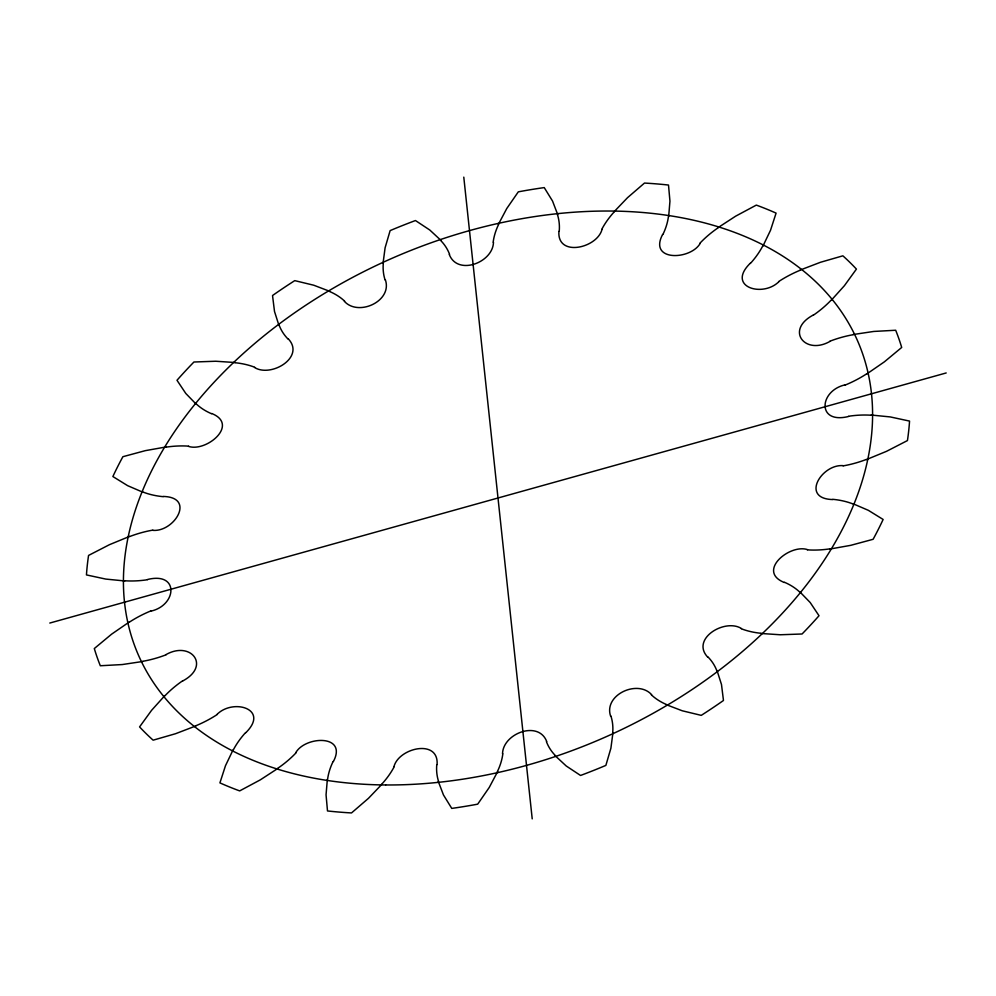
<?xml version="1.0" encoding="UTF-8"?>
<svg xmlns="http://www.w3.org/2000/svg" width="996" height="996" viewBox="0 0 996 996"><rect width="100%" height="100%" fill="white"/><g stroke="black" fill="none" stroke-linecap="round" stroke-linejoin="round"><path stroke-width="1.49" d="M383.037 263.405L385.103 247.767L390.133 230.599A431.654 288.267 -23.6 0 1 415.457 220.539L429.799 230.026L440.967 240.397M612.963 732.595L610.897 748.233L605.867 765.401A431.654 288.267 -23.6 0 1 580.544 775.461L566.201 765.974L555.033 755.603M437.082 764.592C438.987 738.571 398.898 747.747 393.993 766.547M558.918 231.408C556.988 257.429 597.09 248.253 602.007 229.454M493.468 242.115C493.232 262.533 457.538 276.141 449.271 254.453M502.532 753.885C502.768 733.479 538.463 719.884 546.729 741.547M327.348 779.333L326.053 794.833L327.497 810.956A431.654 288.267 -23.6 0 0 351.513 812.935L368.458 798.331L382.302 783.864M668.652 216.667L669.947 201.167L668.503 185.044A431.654 288.267 -23.6 0 0 644.487 183.065L627.542 197.669L613.698 212.136M498.386 224.374L506.752 208.55L518.306 191.842A431.654 288.267 -23.6 0 1 544.239 187.597L552.543 201.055L557.735 214.663M497.614 771.626L489.248 787.45L477.694 804.158A431.654 288.267 -23.6 0 1 451.761 808.403L443.457 794.945L438.265 781.337M333.386 761.542C347.865 734.102 304.925 735.857 295.638 752.914M662.614 234.458C648.135 261.898 691.075 260.143 700.362 243.086M233.126 749.789L225.494 765.675L219.917 782.881A431.654 288.267 -23.6 0 0 239.675 790.899L260.354 779.831L278.32 768.128M762.874 246.211L770.506 230.325L776.083 213.119A431.654 288.267 -23.6 0 0 756.325 205.101L735.646 216.169L717.68 227.872M245.8 732.695C269.879 709.04 233.263 698.146 217.091 714.344M750.2 263.305C726.121 286.96 762.737 297.854 778.909 281.656M164.838 695.606L151.591 710.31L139.577 726.906A431.654 288.267 -23.6 0 0 153.123 740.177L175.508 733.728L195.839 725.947M831.162 300.394L844.409 285.69L856.423 269.094A431.654 288.267 -23.6 0 0 842.877 255.823L820.492 262.272L800.162 270.053M182.915 680.866C211.015 665.789 190.821 640.503 166.046 654.584M813.085 315.134C784.985 330.211 805.179 355.497 829.954 341.416M129.169 622.064L111.614 634.166L94.309 648.545A431.654 288.267 -23.6 0 0 100.322 665.751L122.234 664.556L142.926 661.456M866.831 373.936L884.386 361.834L901.691 347.455A431.654 288.267 -23.6 0 0 895.678 330.249L873.766 331.444L853.074 334.544M150.869 611.146C176.852 605.369 179.467 571.58 147.495 579.498M845.131 384.854C819.148 390.656 816.496 424.396 848.505 416.502M129.592 536.396L109.448 544.688L88.557 555.432A431.654 288.267 -23.6 0 0 86.453 574.916L105.738 579.074L124.786 580.967M866.408 459.604L886.552 451.313L907.443 440.568A431.654 288.267 -23.6 0 0 909.547 421.084L890.262 416.926L871.214 415.033M49.8 623.048L946.2 372.952M152.799 530.345C174.25 532.238 195.963 497.278 163.244 496.444M843.201 465.655C821.75 463.763 800.037 498.722 832.756 499.556M166.083 446.955L145.316 450.653L122.894 456.703A431.654 288.267 -23.6 0 0 112.872 476.536L127.637 485.662L143.175 492.348M829.917 549.045L850.684 545.347L873.106 539.297A431.654 288.267 -23.6 0 0 883.128 519.464L868.363 510.338L852.825 503.652M188.518 446.382C206.433 452.321 239.463 424.682 211.775 413.527M807.482 549.618C789.579 543.679 756.537 571.281 784.226 582.473M235.068 362.519L215.709 361.237L193.934 362.009A431.654 288.267 -23.6 0 0 176.989 380.273L185.791 393.457L196.287 404.289M760.932 633.481L780.291 634.763L802.066 633.991A431.654 288.267 -23.6 0 0 819.011 615.727L810.209 602.543L799.713 591.711M254.528 367.474C271.111 377.882 305.486 357.178 288.317 338.889M741.472 628.526C724.889 618.105 690.539 638.822 707.683 657.111M329.776 291.342L313.74 285.217L294.754 280.635A431.654 288.267 -23.6 0 0 272.531 295.526L274.51 311.487L278.942 325.406M666.224 704.658L682.26 710.783L701.246 715.365A431.654 288.267 -23.6 0 0 723.47 700.474L721.49 684.513L717.058 670.594M344.379 301.34C358.485 316.877 392.636 301.053 385.377 279.826M651.621 694.66C637.515 679.135 603.377 694.959 610.623 716.174M463.787 177.139L532.213 818.861M866.707 373.799A87.113 58.179 -23.6 0 1 845.206 385.054M848.542 416.266A87.113 58.179 -23.6 0 1 871.127 415.232M866.358 459.442A87.113 58.179 -23.6 0 1 843.189 465.879M832.88 499.332A87.113 58.179 -23.6 0 1 852.676 503.827M829.942 548.846A87.113 58.179 -23.6 0 1 807.37 549.854M784.437 582.262A87.113 58.179 -23.6 0 1 799.502 591.861M761.044 633.282A87.113 58.179 -23.6 0 1 741.273 628.75M707.957 656.937A87.113 58.179 -23.6 0 1 716.821 670.694M666.386 704.483A87.113 58.179 -23.6 0 1 651.359 694.847M610.922 716.062A87.113 58.179 -23.6 0 1 612.714 732.633M555.258 755.454A87.113 58.179 -23.6 0 1 546.431 741.671M502.831 753.835A87.113 58.179 -23.6 0 1 497.378 771.601M438.514 781.238A87.113 58.179 -23.6 0 1 436.771 764.642M394.279 766.571A87.113 58.179 -23.6 0 1 382.115 783.79M327.597 779.295A87.113 58.179 -23.6 0 1 333.1 761.517M295.862 753.013A87.113 58.179 -23.6 0 1 278.183 768.003M233.363 749.814A87.113 58.179 -23.6 0 1 245.564 732.595M217.253 714.493A87.113 58.179 -23.6 0 1 195.776 725.785M165.037 695.681A87.113 58.179 -23.6 0 1 182.754 680.716M166.108 654.783A87.113 58.179 -23.6 0 1 142.951 661.269M129.293 622.201A87.113 58.179 -23.6 0 1 150.794 610.946M147.458 579.734A87.113 58.179 -23.6 0 1 124.874 580.768M129.642 536.558A87.113 58.179 -23.6 0 1 152.811 530.121M163.12 496.668A87.113 58.179 -23.6 0 1 143.324 492.173M166.058 447.154A87.113 58.179 -23.6 0 1 188.63 446.146M211.563 413.738A87.113 58.179 -23.6 0 1 196.498 404.139M234.956 362.718A87.113 58.179 -23.6 0 1 254.727 367.25M288.043 339.063A87.113 58.179 -23.6 0 1 279.179 325.306M329.614 291.517A87.113 58.179 -23.6 0 1 344.641 301.153M385.079 279.938A87.113 58.179 -23.6 0 1 383.286 263.367M440.742 240.546A87.113 58.179 -23.6 0 1 449.57 254.329M493.169 242.165A87.113 58.179 -23.6 0 1 498.623 224.399M557.486 214.763A87.113 58.179 -23.6 0 1 559.229 231.358M601.721 229.429A87.113 58.179 -23.6 0 1 613.885 212.21M668.403 216.705A87.113 58.179 -23.6 0 1 662.9 234.483M700.138 242.987A87.113 58.179 -23.6 0 1 717.817 227.997M762.637 246.186A87.113 58.179 -23.6 0 1 750.436 263.405M778.748 281.507A87.113 58.179 -23.6 0 1 800.224 270.215M830.963 300.319A87.113 58.179 -23.6 0 1 813.246 315.284M829.892 341.217A87.113 58.179 -23.6 0 1 853.049 334.731M385.651 784.96A392.412 262.073 -23.6 0 0 863.644 356.805A392.412 262.073 -23.6 0 0 244.705 352.235A392.412 262.073 -23.6 0 0 385.651 784.96"/></g></svg>
